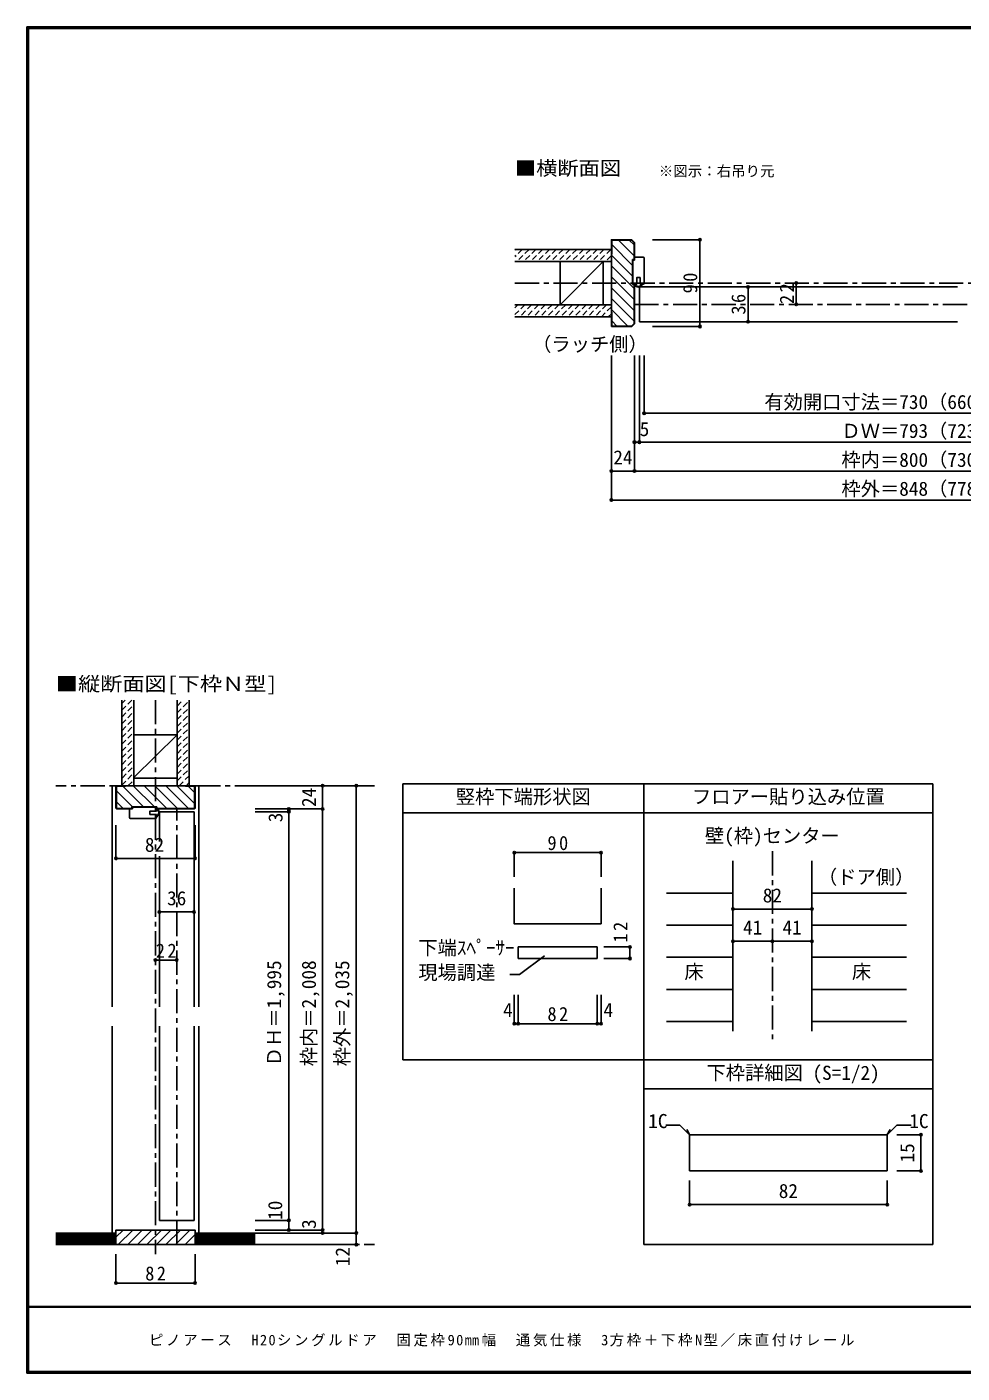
# Model space of a CAD drawing. Units: millimetres at full size, sheet at 1:5, with parts at other scales. Extents: x -973 to 977, y -718 to 696.
# Drawn here: x -973 to -3, y -701 to 696 of the extents above; entities that cross this region are included whole.
import ezdxf
from ezdxf.enums import TextEntityAlignment as Align

# ---------------------------------------------------------------- set-up
doc = ezdxf.new("R2010")
doc.units = ezdxf.units.MM
doc.header["$LTSCALE"] = 5
doc.header["$PDMODE"] = 32
doc.header["$PDSIZE"] = 2.5
doc.linetypes.add('CHAIN1', pattern=[8, 5, -1, 1, -1])
doc.linetypes.add('DASHED1', pattern=[1.8, 1.2, -0.6])
for name, color, linetype in [('0-0_補助線', 3, 'Continuous'), ('0-1_通り芯', 4, 'CHAIN1'), ('0-3_仕上げ', 7, 'Continuous'), ('0-4_枠', 4, 'Continuous'), ('0-6_扉', 6, 'Continuous'), ('0-A_文字', 7, 'Continuous'), ('0-B_寸法', 7, 'Continuous'), ('0-C_ハッチ', 4, 'DASHED1'), ('1-4_枠', 3, 'Continuous'), ('1-B_寸法', 4, 'Continuous'), ('F-1_枠', 6, 'Continuous'), ('F-A_文字', 7, 'Continuous')]:
    doc.layers.add(name, color=color, linetype=linetype)
doc.styles.add('ＭＳ ゴシック', font='')
doc.styles.get('ＭＳ ゴシック').set_extended_font_data('MS Gothic')

# ---------------------------------------------------------------- blocks, each defined once
blk = doc.blocks.new('13')
at = {"layer": '0-0_補助線', "color": 7}
for p, q in [((-3.184, 13.914), (-3.184, 16.914)), ((5.816, 16.914), (-3.184, 16.914)), ((6.816, 15.914), (6.816, -10.086)), ((-4.984, 13.914), (-3.184, 13.914)), ((-4.984, -11.086), (-4.984, 13.914)), ((-4.984, -11.086), (-0.684, -11.086)), ((2.716, -4.086), (2.716, -11.086)), ((5.816, -11.086), (2.716, -11.086))]:
    blk.add_line(p, q, dxfattribs=at)
blk.add_lwpolyline([(2.716, -4.086), (-0.684, -4.086), (-0.684, -11.086)], dxfattribs=at)
for centre, radius, start, end in [((5.816, 15.914), 1, 0, 90), ((0.78, -9.605), 4.487, 199.27144, 340.72855), ((0.78, -9.605), 3.887, 202.39487, 337.60513), ((5.816, -10.086), 1, 270, 0)]:
    blk.add_arc(centre, radius, start, end, dxfattribs=at)
blk = doc.blocks.new('11')
at = {"layer": '0-0_補助線', "color": 7}
for p, q in [((-16.914, -5.816), (-16.914, 3.184)), ((-13.914, 3.184), (-16.914, 3.184)), ((11.086, 4.984), (11.086, 0.684)), ((-15.914, -6.816), (10.086, -6.816)), ((4.086, -2.716), (11.086, -2.716)), ((11.086, -5.816), (11.086, -2.716))]:
    blk.add_line(p, q, dxfattribs=at)
for points in [[(11.086, 4.984), (-13.914, 4.984), (-13.914, 3.184)], [(4.086, -2.716), (4.086, 0.684), (11.086, 0.684)]]:
    blk.add_lwpolyline(points, dxfattribs=at)
for centre, radius, start, end in [((9.605, -0.78), 4.487, 289.27145, 70.72856), ((9.605, -0.78), 3.887, 292.39487, 67.60513), ((-15.914, -5.816), 1, 180, 270), ((10.086, -5.816), 1, 270, 0)]:
    blk.add_arc(centre, radius, start, end, dxfattribs=at)

msp = doc.modelspace()

# ---------------------------------------------------------------- linework, layer by layer
at = {"layer": '0-0_補助線'}
for p, q in [((-345.828, 475), (-343, 472.172)), ((-346.036, 474.5), (-366.5, 474.5)), ((-366.5, 460), (-366.5, 474.5)), ((-346.036, 474.5), (-343.5, 471.964)), ((-343.5, 471.964), (-343.5, 454.498)), ((-343, 472.172), (-343, 454.498)), ((-366.5, 460), (-367, 460)), ((-343, 428.498), (-345.001, 428.498)), ((-343.5, 388.036), (-343.5, 428.498)), ((-343, 387.828), (-343, 428.498)), ((-366.5, 400), (-367, 400)), ((-366.5, 400), (-366.5, 385.5)), ((-346.036, 385.5), (-366.5, 385.5)), ((-343.5, 388.036), (-346.036, 385.5)), ((-798.976, -91.5), (-880.976, -91.5)), ((-880.476, -114.586), (-880.476, -92)), ((-870.976, -92), (-880.476, -92)), ((-870.976, -92), (-870.976, -91.5)), ((-808.976, -92), (-808.976, -91.5)), ((-808.976, -92), (-799.476, -92)), ((-799.476, -114.586), (-799.476, -92)), ((-880.062, -115), (-880.476, -114.586)), ((-880.269, -115.5), (-864.474, -115.5)), ((-880.062, -115), (-864.474, -115)), ((-864.474, -113.499), (-864.474, -115.5)), ((-838.474, -113.499), (-864.474, -113.499)), ((-838.474, -115.5), (-838.474, -113.499)), ((-799.89, -115), (-838.474, -115)), ((-799.683, -115.5), (-838.474, -115.5)), ((-799.89, -115), (-799.476, -114.586)), ((-377.693, -197.826), (-377.693, -234.786))]:
    msp.add_line(p, q, dxfattribs=at)
at = {"layer": '0-0_補助線', "color": 4}
for p, q in [((-366.5, 469.97), (-345.001, 448.471)), ((-359.716, 474.5), (-343.5, 458.284)), ((-348.402, 474.5), (-343.5, 469.598)), ((-367, 459.157), (-345.001, 437.158)), ((-367, 447.842), (-343.5, 424.343)), ((-367, 436.529), (-343.5, 413.029)), ((-367, 425.216), (-343.5, 401.716)), ((-367, 413.902), (-343.5, 390.402)), ((-367, 402.588), (-349.912, 385.5)), ((-366.5, 390.775), (-361.225, 385.5)), ((-880.476, -96.784), (-863.761, -113.499)), ((-873.947, -92), (-852.448, -113.499)), ((-863.133, -91.5), (-841.134, -113.499)), ((-851.819, -91.5), (-828.319, -115)), ((-840.505, -91.5), (-817.005, -115)), ((-829.192, -91.5), (-805.692, -115)), ((-817.878, -91.5), (-799.476, -109.902)), ((-806.064, -92), (-799.476, -98.588)), ((-880.476, -108.098), (-873.574, -115)), ((-347.803, -258.695), (-374.885, -258.695)), ((-347.803, -258.695), (-347.803, -270.695)), ((-347.803, -270.695), (-374.885, -270.695))]:
    msp.add_line(p, q, dxfattribs=at)
at = {"layer": '0-0_補助線', "color": 6}
for p, q in [((-338, 426), (-338, 390)), ((-835.976, -118.5), (-799.976, -118.5))]:
    msp.add_line(p, q, dxfattribs=at)
at = {"layer": '0-0_補助線', "color": 7}
for p, q in [((-463.693, -258.695), (-463.693, -270.695)), ((-381.693, -258.695), (-463.693, -258.695)), ((-381.693, -258.695), (-381.693, -270.695)), ((-381.693, -270.695), (-463.693, -270.695)), ((-436.538, -267.9), (-462.338, -287.249)), ((-472.183, -287.249), (-462.338, -287.249))]:
    msp.add_line(p, q, dxfattribs=at)
at = {"layer": '0-0_補助線'}
for points in [[(-345.828, 475), (-367, 475), (-367, 385)], [(-345.001, 428.498), (-345.001, 454.498), (-343, 454.498)], [(-343, 387.828), (-345.828, 385), (-367, 385)], [(-880.269, -115.5), (-880.976, -114.793), (-880.976, -91.5)], [(-799.683, -115.5), (-798.976, -114.793), (-798.976, -91.5)], [(-467.693, -197.826), (-467.693, -234.786), (-377.693, -234.786)]]:
    msp.add_lwpolyline(points, dxfattribs=at)
at = {"layer": '0-0_補助線', "color": 7}
for p in [(-347.803, -258.695), (-347.803, -270.695)]:
    msp.add_point(p, dxfattribs=at)
at = {"layer": '0-1_通り芯'}
for p, q in [((-467, 430), (468, 430)), ((-343, 408.007), (344, 408.007)), ((-839.976, -2.5), (-839.976, -577.5)), ((-612.619, -91.5), (-943.333, -91.5)), ((-817.976, -567.5), (-817.976, -115.5)), ((-199.958, -159.5), (-199.958, -356.007)), ((-943.333, -567.5), (-612.619, -567.5))]:
    msp.add_line(p, q, dxfattribs=at)
at = {"layer": '0-3_仕上げ', "color": 2}
for p, q in [((-467, 465), (-367, 465)), ((-467, 452.5), (-367, 452.5)), ((-467, 407.5), (-367, 407.5)), ((-467, 395), (-367, 395)), ((-874.976, -2.5), (-874.976, -91.5)), ((-862.476, -2.5), (-862.476, -91.5)), ((-817.476, -2.5), (-817.476, -91.5)), ((-804.976, -2.5), (-804.976, -91.5)), ((-880.976, -555.5), (-943.333, -555.5)), ((-880.976, -567.5), (-880.976, -555.5)), ((-798.976, -567.5), (-798.976, -555.5)), ((-798.976, -555.5), (-736.619, -555.5)), ((-880.976, -567.5), (-943.333, -567.5)), ((-798.976, -567.5), (-736.619, -567.5))]:
    msp.add_line(p, q, dxfattribs=at)
at = {"layer": '0-3_仕上げ'}
for p, q in [((-375.572, 452.5), (-420, 407.5)), ((-862.476, -82.928), (-817.476, -38.5)), ((-880.976, -557), (-943.333, -557)), ((-880.976, -558.5), (-943.333, -558.5)), ((-798.976, -557), (-736.619, -557)), ((-798.976, -558.5), (-736.619, -558.5)), ((-880.976, -560), (-943.333, -560)), ((-880.976, -561.5), (-943.333, -561.5)), ((-880.976, -563), (-943.333, -563)), ((-880.976, -564.5), (-943.333, -564.5)), ((-880.976, -566), (-943.333, -566)), ((-798.976, -560), (-736.619, -560)), ((-798.976, -561.5), (-736.619, -561.5)), ((-798.976, -563), (-736.619, -563)), ((-798.976, -564.5), (-736.619, -564.5)), ((-798.976, -566), (-736.619, -566))]:
    msp.add_line(p, q, dxfattribs=at)
at = {"layer": '0-3_仕上げ', "color": 3}
for p, q in [((-420, 452.5), (-420, 407.5)), ((-375.572, 452.5), (-375.572, 407.5)), ((-862.476, -38.5), (-817.476, -38.5)), ((-862.476, -83.5), (-817.476, -83.5))]:
    msp.add_line(p, q, dxfattribs=at)
at = {"layer": '0-3_仕上げ', "color": 4}
for p, q in [((-240.958, -202.801), (-309.958, -202.801)), ((-158.958, -202.801), (-60.811, -202.801)), ((-240.958, -236.103), (-309.958, -236.103)), ((-158.958, -236.103), (-60.811, -236.103)), ((-240.958, -269.404), (-309.958, -269.404)), ((-158.958, -269.404), (-60.811, -269.404)), ((-240.958, -302.706), (-309.958, -302.706)), ((-158.958, -302.706), (-60.811, -302.706)), ((-240.958, -336.007), (-309.958, -336.007)), ((-158.958, -336.007), (-60.811, -336.007))]:
    msp.add_line(p, q, dxfattribs=at)
at = {"layer": '0-4_枠'}
for p, q in [((-880.976, -91.5), (-884.976, -91.5)), ((-884.976, -91.5), (-884.976, -321)), ((-798.976, -91.5), (-794.976, -91.5)), ((-794.976, -91.5), (-794.976, -321)), ((-884.976, -341), (-884.976, -555.5)), ((-794.976, -341), (-794.976, -555.5))]:
    msp.add_line(p, q, dxfattribs=at)
at = {"layer": '0-4_枠', "color": 3}
for p, q in [((-240.958, -346.007), (-240.958, -169.5)), ((-158.958, -346.007), (-158.958, -169.5))]:
    msp.add_line(p, q, dxfattribs=at)
msp.add_lwpolyline([(-880.976, -567.5), (-798.976, -567.5), (-798.976, -552.5), (-880.976, -552.5)], close=True, dxfattribs=at)
at = {"layer": '0-6_扉'}
for p, q in [((-8, 426), (-338, 426)), ((-338, 390), (-8, 390)), ((-835.976, -118.5), (-835.976, -149.19)), ((-799.976, -118.5), (-799.976, -321)), ((-835.976, -164.422), (-835.976, -321)), ((-835.976, -341), (-835.976, -542.5)), ((-799.976, -341), (-799.976, -542.5)), ((-799.976, -542.5), (-835.976, -542.5))]:
    msp.add_line(p, q, dxfattribs=at)
at = {"layer": '0-A_文字', "color": 3}
for p, q in [((-583.347, -89.5), (-583.347, -376.007)), ((-33.347, -89.5), (-583.347, -89.5)), ((-333.347, -89.5), (-333.347, -567.5)), ((-33.347, -89.5), (-33.347, -567.5)), ((-33.347, -119.5), (-583.347, -119.5)), ((-583.347, -376.007), (-33.347, -376.007)), ((-333.347, -406.007), (-33.347, -406.007)), ((-33.347, -567.5), (-333.347, -567.5))]:
    msp.add_line(p, q, dxfattribs=at)
at = {"layer": '0-B_寸法', "color": 4}
for p, q in [((-275.175, 475), (-324.495, 475)), ((-275.175, 475), (-275.175, 385)), ((-225.175, 390), (-225.175, 426)), ((-175.175, 408.007), (-175.175, 430)), ((-275.175, 385), (-324.495, 385)), ((-367, 205), (-367, 355)), ((-343, 235), (-343, 355)), ((-338, 265), (-338, 355)), ((-333, 295), (-333, 355)), ((-333, 295), (284.005, 295)), ((-343, 265), (344, 265)), ((368, 235), (-367, 235)), ((-631.619, -91.5), (-736.619, -91.5)), ((-666.619, -91.5), (-666.619, -555.5)), ((-631.619, -91.5), (-631.619, -567.5)), ((-666.619, -115.5), (-736.619, -115.5)), ((-701.619, -118.5), (-736.619, -118.5)), ((-701.619, -115.5), (-701.619, -552.5)), ((-880.976, -166.922), (-880.976, -132.4)), ((-798.976, -166.922), (-798.976, -132.4)), ((-880.976, -166.922), (-798.976, -166.922)), ((-467.693, -160.894), (-377.693, -160.894)), ((-467.693, -160.894), (-467.693, -185.894)), ((-377.693, -160.894), (-377.693, -185.894)), ((-835.976, -222.382), (-799.976, -222.382)), ((-240.958, -219.452), (-158.958, -219.452)), ((-240.958, -252.753), (-158.958, -252.753)), ((-839.976, -272.382), (-817.976, -272.382)), ((-467.693, -338.343), (-467.693, -308.335)), ((-463.693, -338.343), (-463.693, -308.335)), ((-381.693, -338.343), (-381.693, -308.335)), ((-377.693, -338.343), (-377.693, -308.335)), ((-467.693, -338.343), (-463.693, -338.343)), ((-463.693, -338.343), (-381.693, -338.343)), ((-381.693, -338.343), (-377.693, -338.343)), ((-701.619, -542.5), (-736.619, -542.5)), ((-666.619, -552.5), (-736.619, -552.5)), ((-631.619, -555.5), (-736.619, -555.5)), ((-631.619, -567.5), (-736.619, -567.5)), ((-880.976, -607.5), (-880.976, -577.5)), ((-798.976, -607.5), (-798.976, -577.5)), ((-880.976, -607.5), (-798.976, -607.5))]:
    msp.add_line(p, q, dxfattribs=at)
msp.add_lwpolyline([(-367, 205), (368, 205), (368, 355)], dxfattribs=at)
at = {"layer": '0-B_寸法'}
for p in [(-275.175, 475), (-225.175, 426), (-175.175, 430), (-175.175, 408.007), (-225.175, 390), (-275.175, 385), (-333, 295), (-343, 265), (-338, 265), (-367, 235), (-343, 235), (-367, 205), (-666.619, -91.5), (-631.619, -91.5), (-701.619, -115.5), (-701.619, -118.5), (-666.619, -115.5), (-880.976, -166.922), (-798.976, -166.922), (-467.693, -160.894), (-377.693, -160.894), (-835.976, -222.382), (-799.976, -222.382), (-240.958, -219.452), (-158.958, -219.452), (-240.958, -252.753), (-199.958, -252.753), (-158.958, -252.753), (-839.976, -272.382), (-817.976, -272.382), (-467.693, -338.343), (-463.693, -338.343), (-381.693, -338.343), (-377.693, -338.343), (-701.619, -542.5), (-701.619, -552.5), (-666.619, -552.5), (-666.619, -555.5), (-631.619, -555.5), (-631.619, -567.5), (-880.976, -607.5), (-798.976, -607.5)]:
    msp.add_point(p, dxfattribs=at)
at = {"layer": '0-C_ハッチ'}
for p, q in [((-459.531, 465), (-467, 457.531)), ((-466.602, 465), (-467, 464.602)), ((-452.46, 465), (-464.96, 452.5)), ((-445.389, 465), (-457.889, 452.5)), ((-438.318, 465), (-450.818, 452.5)), ((-431.247, 465), (-443.747, 452.5)), ((-424.176, 465), (-436.676, 452.5)), ((-417.105, 465), (-429.605, 452.5)), ((-410.034, 465), (-422.534, 452.5)), ((-402.963, 465), (-415.463, 452.5)), ((-395.892, 465), (-408.392, 452.5)), ((-388.821, 465), (-401.321, 452.5)), ((-381.749, 465), (-394.249, 452.5)), ((-374.678, 465), (-387.178, 452.5)), ((-367.607, 465), (-380.107, 452.5)), ((-367, 458.536), (-372.799, 452.737)), ((-456.823, 407.5), (-467, 397.323)), ((-463.894, 407.5), (-467, 404.394)), ((-449.752, 407.5), (-462.252, 395)), ((-442.681, 407.5), (-455.181, 395)), ((-435.61, 407.5), (-448.11, 395)), ((-428.539, 407.5), (-441.039, 395)), ((-421.468, 407.5), (-433.968, 395)), ((-414.397, 407.5), (-426.897, 395)), ((-407.326, 407.5), (-419.826, 395)), ((-400.255, 407.5), (-412.755, 395)), ((-393.183, 407.5), (-405.683, 395)), ((-386.112, 407.5), (-398.612, 395)), ((-379.041, 407.5), (-391.541, 395)), ((-371.97, 407.5), (-384.47, 395)), ((-367, 405.399), (-377.399, 395)), ((-367, 398.328), (-370.328, 395)), ((-874.976, -6.04), (-871.436, -2.5)), ((-874.976, -13.111), (-864.365, -2.5)), ((-874.976, -20.182), (-862.476, -7.682)), ((-817.476, -8.748), (-811.228, -2.5)), ((-817.476, -15.819), (-804.976, -3.319)), ((-817.476, -22.89), (-804.976, -10.39)), ((-874.976, -27.253), (-862.476, -14.753)), ((-874.976, -34.324), (-862.476, -21.824)), ((-817.476, -29.961), (-804.976, -17.461)), ((-817.476, -37.032), (-804.976, -24.532)), ((-874.976, -41.395), (-862.476, -28.895)), ((-874.976, -48.466), (-862.476, -35.966)), ((-817.476, -44.103), (-804.976, -31.603)), ((-817.476, -51.174), (-804.976, -38.674)), ((-874.976, -55.537), (-862.476, -43.037)), ((-874.976, -62.608), (-862.476, -50.108)), ((-817.476, -58.246), (-804.976, -45.746)), ((-817.476, -65.317), (-804.976, -52.817)), ((-874.976, -69.679), (-862.476, -57.179)), ((-874.976, -76.751), (-862.476, -64.251)), ((-817.476, -72.388), (-804.976, -59.888)), ((-817.476, -79.459), (-804.976, -66.959)), ((-874.976, -90.893), (-862.476, -78.393)), ((-874.654, -83.5), (-862.476, -71.322)), ((-817.476, -86.53), (-804.976, -74.03)), ((-815.375, -91.5), (-804.976, -81.101)), ((-868.512, -91.5), (-862.476, -85.464)), ((-808.304, -91.5), (-804.976, -88.172))]:
    msp.add_line(p, q, dxfattribs=at)
at = {"layer": '0-C_ハッチ', "linetype": 'Continuous'}
for p, q in [((-880.976, -559.992), (-873.484, -552.5)), ((-878.584, -567.5), (-863.584, -552.5)), ((-868.685, -567.5), (-853.685, -552.5)), ((-858.785, -567.5), (-843.785, -552.5)), ((-848.886, -567.5), (-833.886, -552.5)), ((-838.986, -567.5), (-823.986, -552.5)), ((-829.087, -567.5), (-814.087, -552.5)), ((-819.187, -567.5), (-804.187, -552.5)), ((-809.288, -567.5), (-798.976, -557.188)), ((-799.388, -567.5), (-798.976, -567.088))]:
    msp.add_line(p, q, dxfattribs=at)
at = {"layer": '1-4_枠'}
for p, q in [((-285.14, -453.601), (-285.847, -454.308)), ((-285.847, -454.308), (-285.847, -491.101)), ((-81.554, -453.601), (-285.14, -453.601)), ((-81.554, -453.601), (-80.847, -454.308)), ((-80.847, -454.308), (-80.847, -491.101)), ((-285.847, -491.101), (-80.847, -491.101))]:
    msp.add_line(p, q, dxfattribs=at)
at = {"layer": '1-B_寸法'}
for p, q in [((-310.653, -443.601), (-295.847, -443.601)), ((-285.493, -453.955), (-295.847, -443.601)), ((-81.201, -453.955), (-70.847, -443.601)), ((-56.041, -443.601), (-70.847, -443.601)), ((-285.493, -453.955), (-288.765, -448.287)), ((-81.201, -453.955), (-77.929, -448.287)), ((-45.847, -453.601), (-70.847, -453.601)), ((-45.847, -453.601), (-45.847, -491.101)), ((-285.847, -526.101), (-285.847, -501.101)), ((-80.847, -526.101), (-80.847, -501.101)), ((-45.847, -491.101), (-70.847, -491.101)), ((-285.847, -526.101), (-80.847, -526.101))]:
    msp.add_line(p, q, dxfattribs=at)
at = {"layer": '1-B_寸法', "color": 7}
for p in [(-45.847, -453.601), (-45.847, -491.101), (-285.847, -526.101), (-80.847, -526.101)]:
    msp.add_point(p, dxfattribs=at)
at = {"layer": 'F-1_枠'}
for p, q in [((-973.347, 695.833), (-973.347, -700.833)), ((-973.347, 695.833), (976.653, 695.833)), ((-973.347, 695), (976.653, 695)), ((-973.347, 694.167), (976.653, 694.167)), ((-972.514, 695.833), (-972.514, -700.833)), ((-971.68, 695.833), (-971.68, -700.833)), ((976.653, -631.667), (-973.347, -631.667)), ((976.653, -632.5), (-973.347, -632.5)), ((976.653, -699.167), (-973.347, -699.167)), ((976.653, -700), (-973.347, -700)), ((976.653, -700.833), (-973.347, -700.833))]:
    msp.add_line(p, q, dxfattribs=at)

# ---------------------------------------------------------------- block references
at = {"layer": '0-0_補助線'}
for name, p in [('13', (-339.816, 440.084)), ('11', (-850.06, -118.684))]:
    msp.add_blockref(name, p, dxfattribs=at)

# ---------------------------------------------------------------- texts
at = {"layer": '0-0_補助線', "color": 7, "style": 'ＭＳ ゴシック'}
for s, p in [('下端ｽﾍﾟｰｻｰ', (-567.274, -271.298)), ('現場調達', (-567.274, -296.893))]:
    msp.add_text(s, height=14.66, dxfattribs=at).set_placement(p, align=Align.BOTTOM_LEFT)
at = {"layer": '0-0_補助線', "color": 7, "insert": (-350.303, -254.122), "char_height": 14.66, "attachment_point": 7, "rotation": 90, "style": 'ＭＳ ゴシック'}
msp.add_mtext('\\T1.27;\\W0.95;12', dxfattribs=at)
at = {"layer": '0-A_文字', "style": 'ＭＳ ゴシック'}
for s, width, p in [('■横断面図', 1.1, (-467, 537.5)), ('■縦断面図[下枠Ｎ型]', 1.15, (-943.333, 2.5))]:
    msp.add_text(s, height=14.66, dxfattribs=dict(at, width=width)).set_placement(p, align=Align.BOTTOM_LEFT)
for s, height, p in [('※図示：右吊り元', 11, (-317.803, 537.5)), ('（ラッチ側）', 14.66, (-449.25, 355)), ('竪枠下端形状図', 14.66, (-528.347, -114.5)), ('フロアー貼り込み位置', 14.66, (-283.347, -114.5)), ('壁(枠)センター', 14.66, (-269.958, -155.091)), ('（ドア側）', 14.66, (-152.679, -197.835)), ('床', 14.66, (-291.208, -296.055)), ('床', 14.66, (-117.504, -296.055)), ('下枠詳細図 (S=1/2)', 14.66, (-268.347, -401.007))]:
    msp.add_text(s, height=height, dxfattribs=at).set_placement(p, align=Align.BOTTOM_LEFT)
at = {"layer": '0-B_寸法', "style": 'ＭＳ ゴシック'}
for s, p in [('有効開口寸法＝730（660）<640>［617］', (-208.347, 295)), ('5', (-337.622, 266.878)), ('ＤＷ＝793（723）<703>［680］', (-128.347, 265)), ('24', (-365, 237.5)), ('枠内＝800（730）<710>［687］', (-128.347, 235)), ('枠外＝848（778）<758>［735］', (-128.347, 205)), ('82', (-850.976, -164.422)), ('36', (-827.976, -219.882)), ('82', (-209.958, -216.952)), ('41', (-230.458, -250.253)), ('41', (-189.458, -250.253)), ('4', (-479.332, -335.843)), ('4', (-375.209, -335.843))]:
    msp.add_text(s, height=14.66, dxfattribs=at).set_placement(p, align=Align.BOTTOM_LEFT)
for s, p in [('24', (-669.119, -113.5)), ('3', (-703.782, -129.385)), ('ＤＨ＝1,995', (-705.214, -382.5)), ('枠内＝2,008', (-669.119, -382.5)), ('枠外＝2,035', (-634.519, -382.5)), ('10', (-704.119, -541.875)), ('3', (-669.119, -551.25)), ('12', (-634.119, -589.979))]:
    msp.add_text(s, height=14.66, rotation=90, dxfattribs=at).set_placement(p, align=Align.BOTTOM_LEFT)
at = {"layer": '0-B_寸法', "char_height": 14.66, "attachment_point": 7, "rotation": 90, "style": 'ＭＳ ゴシック'}
for s, insert in [('\\T1.27;\\W0.95;90', (-277.675, 419.375)), ('\\T1.27;\\W0.95;22', (-177.675, 408.378)), ('\\T1.27;\\W0.95;36', (-227.675, 397.375))]:
    msp.add_mtext(s, dxfattribs=dict(at, insert=insert))
at = {"layer": '0-B_寸法', "char_height": 14.66, "attachment_point": 7, "style": 'ＭＳ ゴシック'}
for s, insert in [('\\T1.27;\\W0.95;90', (-433.318, -158.394)), ('\\T1.27;\\W0.95;22', (-839.601, -269.882)), ('\\T1.27;\\W0.95;82', (-433.318, -335.843)), ('\\T1.27;\\W0.95;82', (-850.601, -605))]:
    msp.add_mtext(s, dxfattribs=dict(at, insert=insert))
at = {"layer": '1-B_寸法', "color": 7, "style": 'ＭＳ ゴシック'}
for s, p in [('1C', (-328.778, -451.101)), ('1C', (-57.916, -451.101)), ('82', (-193.347, -523.601))]:
    msp.add_text(s, height=14.66, dxfattribs=at).set_placement(p, align=Align.BOTTOM_LEFT)
msp.add_text('15', height=14.66, rotation=90, dxfattribs=at).set_placement((-48.347, -482.351), align=Align.BOTTOM_LEFT)
at = {"layer": 'F-A_文字', "insert": (-846.68, -673.333), "char_height": 11, "attachment_point": 7, "style": 'ＭＳ ゴシック'}
msp.add_mtext('\\T1.18;ピノアース\u3000H20シングルドア\u3000固定枠90㎜幅\u3000通気仕様\u30003方枠＋下枠N型／床直付けレール', dxfattribs=at)

doc.saveas('drawing.dxf')
